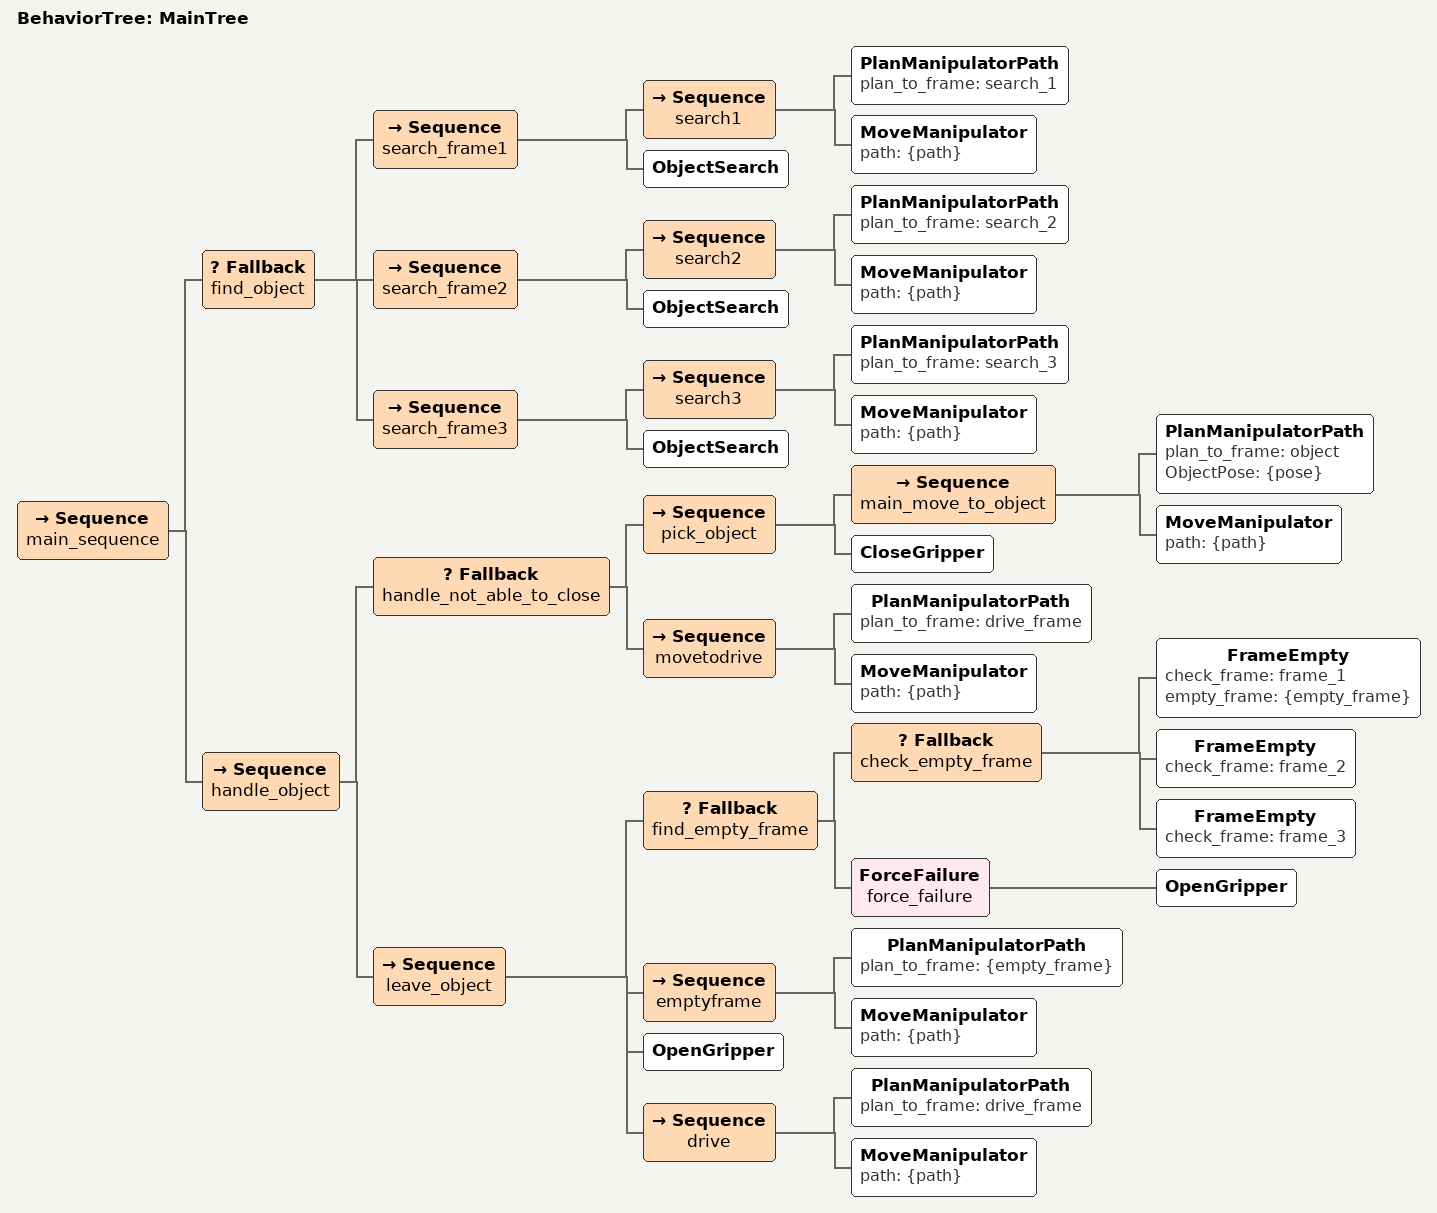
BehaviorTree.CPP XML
<root main_tree_to_execute="MainTree">

  <BehaviorTree ID="MainTree">
    <Sequence name="main_sequence">
        <Fallback name="find_object">
            <Sequence name="search_frame1">
                <Sequence name="search1">
                    <PlanManipulatorPath plan_to_frame="search_1"/>
                    <MoveManipulator path="{path}"/>
                </Sequence>
                <ObjectSearch/>
            </Sequence>
            <Sequence name="search_frame2">
                <Sequence name="search2">
                    <PlanManipulatorPath plan_to_frame="search_2"/>
                    <MoveManipulator path="{path}"/>
                </Sequence>
                <ObjectSearch/>
            </Sequence>
            <Sequence name="search_frame3">
                <Sequence name="search3">
                    <PlanManipulatorPath plan_to_frame="search_3"/>
                    <MoveManipulator path="{path}"/>
                </Sequence>
                <ObjectSearch/>
            </Sequence>
        </Fallback>
        <Sequence name="handle_object">
            <Fallback name="handle_not_able_to_close">
                <Sequence name="pick_object">
                    <Sequence name="main_move_to_object">
                        <PlanManipulatorPath plan_to_frame="object" ObjectPose="{pose}"/>
                        <MoveManipulator path="{path}"/>
                    </Sequence>
                    <CloseGripper/>
                </Sequence>
                <Sequence name="movetodrive">
                    <PlanManipulatorPath plan_to_frame="drive_frame"/>
                    <MoveManipulator path="{path}"/>
                </Sequence>
            </Fallback>
            <Sequence name="leave_object">
                <Fallback name="find_empty_frame">
                    <Fallback name="check_empty_frame">
                        <FrameEmpty check_frame="frame_1" empty_frame="{empty_frame}"/>
                        <FrameEmpty check_frame="frame_2"/>
                        <FrameEmpty check_frame="frame_3"/>
                    </Fallback>
                    <ForceFailure name="force_failure">
                        <OpenGripper/>
                    </ForceFailure>
                </Fallback>
                <Sequence name="emptyframe">
                    <PlanManipulatorPath plan_to_frame="{empty_frame}"/>
                    <MoveManipulator path="{path}"/>
                </Sequence>
                <OpenGripper/>
                <Sequence name="drive">
                    <PlanManipulatorPath plan_to_frame="drive_frame"/>
                    <MoveManipulator path="{path}"/>
                </Sequence>
            </Sequence>
        </Sequence>
    </Sequence>
  </BehaviorTree>
</root>
